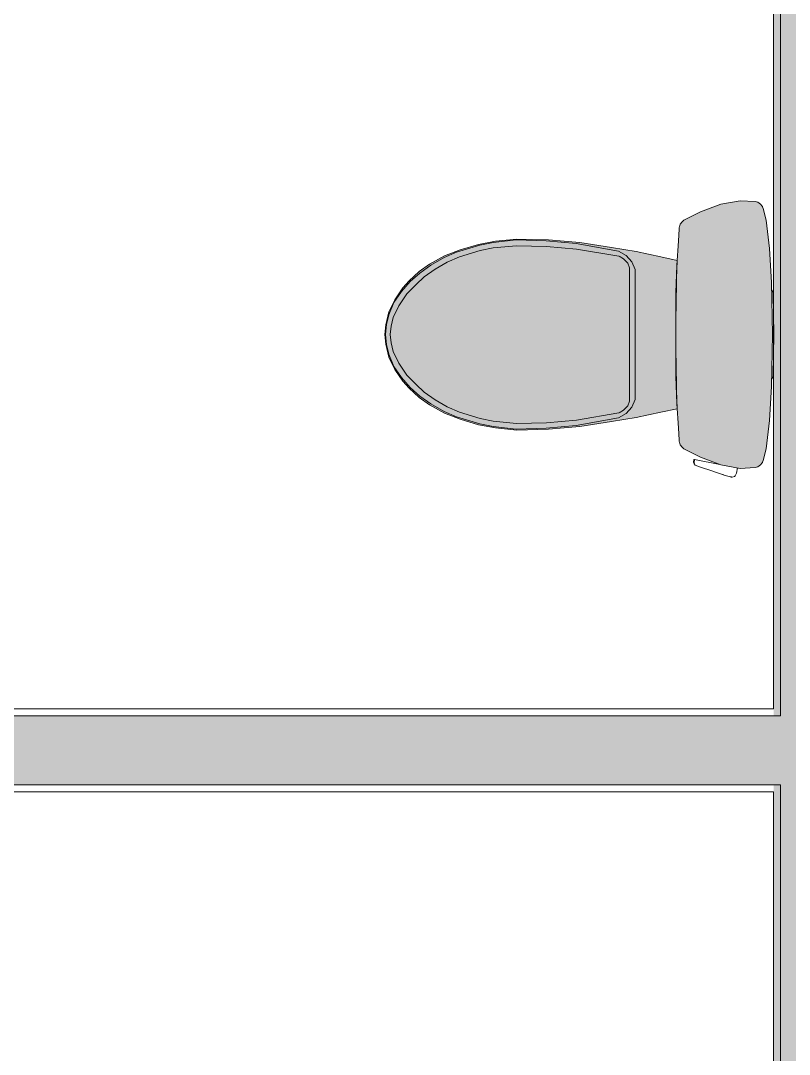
# Model space of a CAD drawing. Header units: inches. Extents: x 99 to 12024, y -5408 to 2559.
# Drawn here: x 9003.6 to 9059.3, y -5153.3 to -5078.5 of the extents above; entities that cross this region are included whole.
import ezdxf

# ---------------------------------------------------------------- set-up
doc = ezdxf.new("R2010")
doc.units = ezdxf.units.IN
doc.header["$LTSCALE"] = 96
doc.header["$MEASUREMENT"] = 0
doc.layers.add('Fixtures_ Interior', color=231, linetype='Continuous', lineweight=0)
doc.layers.add('Walls_  Normal', color=6, linetype='Continuous', lineweight=13)

# ---------------------------------------------------------------- blocks, each defined once
blk = doc.blocks.new('ADA Toilet')
at = {"layer": 'Fixtures_ Interior', "true_color": 0xffffff, "transparency": 33554687}
h = blk.add_hatch(color=7, dxfattribs=at)
h.dxf.hatch_style = 1
h.paths.add_polyline_path([(-2.364054101943969, 6.809740046024321), (-2.347391843795776, 6.857466662883757), (-2.314676544189453, 6.905904446363448), (-2.277592567443847, 6.936384447574614), (-2.273655550003051, 6.939356256246567), (-2.263622489929199, 6.94336945605278), (-2.234234748840331, 6.953656467437742), (-2.016709266662597, 7.008012448906897), (-1.49824442577362, 7.073620650529862), (-0.872820149421692, 7.106208853363992), (0.08153402519226005, 7.124090453267097), (1.035888199806213, 7.106208853363992), (1.661312476158141, 7.073620650529862), (2.179777317047118, 7.008012448906897), (2.397302799224854, 6.953656467437742), (2.42669054031372, 6.94336945605278), (2.436723600387572, 6.939356256246567), (2.440660617828369, 6.936384447574614), (2.477744594573974, 6.905904446363448), (2.510459894180297, 6.857466662883757), (2.527122152328491, 6.809740046024321), (2.539796766281128, 6.531864080905913), (2.474595077514647, 6.176568846702574), (2.334793533325195, 5.805805019378661), (2.182139333724975, 5.497753812789916), (2.151176834106445, 5.463082842826842), (2.105761607170104, 5.431815492630004), (2.061972007751465, 5.415686511039733), (2.057628643989562, 5.41469589805603), (2.047036872863768, 5.41360366821289), (2.016429850578307, 5.41111447906494), (1.803806443214415, 5.399836824417113), (1.349756032943725, 5.366588248252867), (0.8539734315872184, 5.347208011627196), (0.0815340251922601, 5.35147519302368), (-0.6909053812026974, 5.347208011627196), (-1.186687982559204, 5.366588248252867), (-1.640738392829895, 5.399836824417113), (-1.853361800193787, 5.41111447906494), (-1.883968822479247, 5.41360366821289), (-1.894560593605041, 5.41469589805603), (-1.898903957366943, 5.415686511039733), (-1.942693556785584, 5.431815492630004), (-1.988108783721924, 5.463082842826842), (-2.019071283340454, 5.497753812789916), (-2.171725482940674, 5.805805019378661), (-2.311527027130126, 6.176568846702574), (-2.376728715896606, 6.531864080905913)])
h = blk.add_hatch(color=7, dxfattribs=at)
h.dxf.hatch_style = 1
edge = h.paths.add_edge_path()
edge.add_line((-1.281121208795608, 5.373503274082456), (-1.343532938957214, 5.076291650772093))
edge.add_line((-1.343532938957214, 5.076291650772093), (-1.444472635269165, 4.621733156204223))
edge.add_line((-1.444472635269165, 4.621733156204223), (-1.516303764343262, 4.167174903869628))
edge.add_line((-1.516303764343262, 4.167174903869628), (-1.610588585853576, 3.588080163955688))
edge.add_line((-1.610588585853576, 3.588080163955688), (-1.659915395736694, 3.008985424041748))
edge.add_line((-1.659915395736694, 3.008985424041748), (-1.672920173645019, 2.429890926361083))
edge.add_line((-1.672920173645019, 2.429890926361083), (-1.634108952522278, 2.035581661224366))
edge.add_line((-1.634108952522278, 2.035581661224366), (-1.574545969963074, 1.7259808883667))
edge.add_line((-1.574545969963074, 1.7259808883667), (-1.475663803100586, 1.386078186035157))
edge.add_line((-1.475663803100586, 1.386078186035157), (-1.364005405426026, 1.099007045745849))
edge.add_line((-1.364005405426026, 1.099007045745849), (-1.208201809883118, 0.8209789581298835))
edge.add_line((-1.208201809883118, 0.8209789581298835), (-1.073556322097778, 0.6349239387512206))
edge.add_line((-1.073556322097778, 0.6349239387512206), (-0.904671766281128, 0.4473447875976562))
edge.add_line((-0.904671766281128, 0.4473447875976562), (-0.7739633564949037, 0.3346956558227538))
edge.add_line((-0.7739633564949037, 0.3346956558227538), (-0.5585205960273744, 0.1853690147399911))
edge.add_line((-0.5585205960273744, 0.1853690147399911), (-0.3322065877914425, 0.07721621704101651))
edge.add_line((-0.3322065877914425, 0.07721621704101651), (-0.09646917521953643, 0.02047258758544922))
edge.add_line((-0.09646917521953643, 0.02047258758544921), (0.0815340251922601, 0))
edge.add_line((0.0815340251922601, 0), (0.2595372256040576, 0.02047258758544921))
edge.add_line((0.2595372256040576, 0.02047258758544921), (0.4952746381759645, 0.07721621704101651))
edge.add_line((0.4952746381759645, 0.07721621704101651), (0.7215886464118949, 0.1853690147399911))
edge.add_line((0.7215886464118949, 0.1853690147399911), (0.9370314068794251, 0.3346956558227538))
edge.add_line((0.9370314068794251, 0.3346956558227538), (1.067739816665648, 0.4473447875976562))
edge.add_line((1.067739816665648, 0.4473447875976562), (1.2366243724823, 0.6349239387512206))
edge.add_line((1.2366243724823, 0.6349239387512206), (1.371269860267639, 0.8209789581298835))
edge.add_line((1.371269860267639, 0.8209789581298835), (1.527073455810546, 1.099007045745849))
edge.add_line((1.527073455810546, 1.099007045745849), (1.638731853485107, 1.386078186035157))
edge.add_line((1.638731853485107, 1.386078186035157), (1.737614020347594, 1.7259808883667))
edge.add_line((1.737614020347594, 1.7259808883667), (1.797177002906799, 2.035581661224366))
edge.add_line((1.797177002906799, 2.035581661224366), (1.835988224029541, 2.429890926361083))
edge.add_line((1.835988224029541, 2.429890926361083), (1.822983446121216, 3.008985424041748))
edge.add_line((1.822983446121216, 3.008985424041748), (1.773656636238098, 3.588080163955688))
edge.add_line((1.773656636238098, 3.588080163955688), (1.679371814727782, 4.167174903869628))
edge.add_line((1.679371814727782, 4.167174903869628), (1.607540685653686, 4.621733156204223))
edge.add_line((1.607540685653686, 4.621733156204223), (1.506600989341736, 5.076291650772093))
edge.add_line((1.506600989341736, 5.076291650772093), (1.44418925918013, 5.373503274082456))
edge.add_arc((0.08153402519226094, 45.4302420428841), 40.07990955676836, 268.0516562162248, 271.9483437837752, ccw=False)
at = {"layer": 'Fixtures_ Interior', "color": 17, "true_color": 0x804040, "transparency": 33554687}
blk.add_line((-2.216810424804687, 5.69465470600128), (-2.3040928711257, 6.156852001500676), dxfattribs=at)
for points in [[(-2.364054101943969, 6.809740046024321), (-2.347391843795776, 6.857466662883757), (-2.314676544189453, 6.905904446363448), (-2.277592567443847, 6.936384447574614), (-2.273655550003051, 6.939356256246567), (-2.263622489929199, 6.94336945605278), (-2.234234748840331, 6.953656467437742), (-2.016709266662597, 7.008012448906897), (-1.49824442577362, 7.073620650529862), (-0.872820149421692, 7.106208853363992), (0.08153402519226005, 7.124090453267097), (1.035888199806213, 7.106208853363992), (1.661312476158141, 7.073620650529862), (2.179777317047118, 7.008012448906897), (2.397302799224854, 6.953656467437742), (2.42669054031372, 6.94336945605278), (2.436723600387572, 6.939356256246567), (2.440660617828369, 6.936384447574614), (2.477744594573974, 6.905904446363448), (2.510459894180297, 6.857466662883757), (2.527122152328491, 6.809740046024321), (2.539796766281128, 6.531864080905913), (2.474595077514647, 6.176568846702574), (2.334793533325195, 5.805805019378661), (2.182139333724975, 5.497753812789916), (2.151176834106445, 5.463082842826842), (2.105761607170104, 5.431815492630004), (2.061972007751465, 5.415686511039733), (2.057628643989562, 5.41469589805603), (2.047036872863768, 5.41360366821289), (2.016429850578307, 5.41111447906494), (1.803806443214415, 5.399836824417113), (1.349756032943725, 5.366588248252867), (0.8539734315872184, 5.347208011627196), (0.0815340251922601, 5.35147519302368), (-0.6909053812026974, 5.347208011627196), (-1.186687982559204, 5.366588248252867), (-1.640738392829895, 5.399836824417113), (-1.853361800193787, 5.41111447906494), (-1.883968822479247, 5.41360366821289), (-1.894560593605041, 5.41469589805603), (-1.898903957366943, 5.415686511039733), (-1.942693556785584, 5.431815492630004), (-1.988108783721924, 5.463082842826842), (-2.019071283340454, 5.497753812789916), (-2.171725482940674, 5.805805019378661), (-2.311527027130126, 6.176568846702574), (-2.376728715896606, 6.531864080905913)], [(-0.7060183758735653, 0.308559169769287), (-0.8906255669593811, 0.4712207527160653), (-1.04830883216858, 0.6463791503906258), (-1.192682408332824, 0.8459217185974119), (-1.333169714927674, 1.091336486816406), (-1.43040094089508, 1.317396331787109), (-1.560576013565063, 1.749882045745849), (-1.609572538375855, 1.991588706970215), (-1.655749831199646, 2.418867374420167), (-1.641678136825562, 2.969285327911376), (-1.588795342445373, 3.519678089141845), (-1.450314575195312, 4.295952896118163), (-1.36718035697937, 4.438395994186401), (-1.25138182926178, 4.543424951553344), (-1.113027992248535, 4.602327606201171), (1.276096042633057, 4.602327606201171), (1.414449879646299, 4.543424951553344), (1.53024840736389, 4.438395994186401), (1.613382625579834, 4.295952896118163), (1.751863392829895, 3.519678089141845), (1.804746187210082, 2.969285327911376), (1.818817881584167, 2.418867374420167), (1.772640588760375, 1.991588706970215), (1.723644063949584, 1.749882045745849), (1.593468991279601, 1.317396331787109), (1.496237765312194, 1.091336486816406), (1.355750458717345, 0.8459217185974119), (1.2113768825531, 0.6463791503906258), (1.053693617343902, 0.4712207527160653), (0.8690864262580863, 0.308559169769287), (0.6688074083328239, 0.1695448837280273), (0.4452620356082918, 0.07655588912963866), (0.2633980304002755, 0.03566158294677733), (0.0815340251922601, 0.01775473022460937), (-0.1003299800157544, 0.03566158294677733), (-0.2821939852237707, 0.07655588912963866), (-0.5057393579483037, 0.1695448837280273)]]:
    blk.add_lwpolyline(points, close=True, dxfattribs=at)
for points in [[(0.9012120554687529, 7.108732261333059), (0.8577072153091422, 7.137095253884793), (0.8378698239326469, 7.137400051474572), (0.08153402519226005, 7.14811885124445), (-0.6748017735481259, 7.137400051474572), (-0.6946391649246216, 7.137095253884793), (-0.7381440050842311, 7.108732261333059)], [(-2.367994570386471, 6.484270217414072), (-2.467178136825561, 6.465519232749938), (-2.513710906982421, 6.442405272960661), (-2.529636775970459, 6.426327039241789), (-2.539796766281127, 6.383909025192259), (-2.537637741088867, 6.374866638660431), (-2.520035617828368, 6.307912271022795), (-2.499715637207031, 6.239789430618285), (-2.47672866821289, 6.169101279258727), (-2.496565877914429, 6.229731057167052)], [(-2.53724591597569, 6.373376227402139), (-2.535275482177733, 6.365240046024321), (-2.532951719574078, 6.357042106777784)], [(-2.410231273651123, 5.977077268600462), (-2.451887403488159, 6.096685883522032), (-2.47672866821289, 6.169101279258727)], [(-2.29311196899414, 5.692673480033873), (-2.266619884490966, 5.685231225967406), (-2.216810424804687, 5.69465470600128), (-2.214371862411499, 5.681700675964356), (-2.264130695343017, 5.672302630424499), (-2.291816505432128, 5.683707215309142), (-2.315616409301757, 5.704916313171386), (-2.35498634147644, 5.803290395736693), (-2.422686128937075, 6.012839303999078)]]:
    blk.add_lwpolyline(points, dxfattribs=at)
blk.add_lwpolyline([(-1.281121208795608, 5.373503274082456), (-1.343532938957214, 5.076291650772093), (-1.444472635269165, 4.621733156204223), (-1.516303764343262, 4.167174903869628), (-1.610588585853576, 3.588080163955688), (-1.659915395736694, 3.008985424041748), (-1.672920173645019, 2.429890926361083), (-1.634108952522278, 2.035581661224366), (-1.574545969963074, 1.7259808883667), (-1.475663803100586, 1.386078186035157), (-1.364005405426026, 1.099007045745849), (-1.208201809883118, 0.8209789581298835), (-1.073556322097778, 0.6349239387512206), (-0.904671766281128, 0.4473447875976562), (-0.7739633564949037, 0.3346956558227538), (-0.5585205960273744, 0.1853690147399911), (-0.3322065877914425, 0.07721621704101651), (-0.09646917521953643, 0.02047258758544921), (0.0815340251922601, 0), (0.2595372256040576, 0.02047258758544921), (0.4952746381759645, 0.07721621704101651), (0.7215886464118949, 0.1853690147399911), (0.9370314068794251, 0.3346956558227538), (1.067739816665648, 0.4473447875976562), (1.2366243724823, 0.6349239387512206), (1.371269860267639, 0.8209789581298835), (1.527073455810546, 1.099007045745849), (1.638731853485107, 1.386078186035157), (1.737614020347594, 1.7259808883667), (1.797177002906799, 2.035581661224366), (1.835988224029541, 2.429890926361083), (1.822983446121216, 3.008985424041748), (1.773656636238098, 3.588080163955688), (1.679371814727782, 4.167174903869628), (1.607540685653686, 4.621733156204223), (1.506600989341736, 5.076291650772093), (1.44418925918013, 5.373503274082456, -0.01700414557459191)], format="xyb", close=True, dxfattribs=at)
at = {"layer": 'Fixtures_ Interior', "transparency": 33554687}
for points in [[(1.518920004844664, 4.306519353866577), (1.473809628486632, 4.389729633331298), (1.389430815696716, 4.466336149215699), (1.308328571319579, 4.497882915496826), (0.08153402519226005, 4.498517808914183), (-1.145260520935058, 4.497882915496826), (-1.226362765312195, 4.466336149215699), (-1.310716143608094, 4.389729633331298), (-1.355851954460144, 4.306519353866577)], [(1.519427968025207, 4.303852365493774), (1.652549445152282, 3.526002557754516), (1.701419039726257, 2.974035037994384), (1.713280839920042, 2.422042568206788), (1.672513827323913, 1.993239768981934), (1.624177630424499, 1.751863513946534), (1.506347007751465, 1.371777702331544), (1.408226785659789, 1.146175193786622), (1.282928595542907, 0.9274303092956551), (1.13858045387268, 0.7280655403137215), (1.002639623641967, 0.5771387062072761), (0.8261096405982972, 0.4042408294677742), (0.6076696066856376, 0.2574038619995126), (0.3922776243686678, 0.1534668922424316), (0.2369058247804644, 0.116636775970459), (0.0815340251922601, 0.1010156364440927), (-0.07383777439594329, 0.116636775970459), (-0.2292095739841467, 0.1534668922424316), (-0.4446015563011175, 0.2574038619995126), (-0.6630415902137753, 0.4042408294677742), (-0.8395715732574468, 0.5771387062072761), (-0.9755124034881592, 0.7280655403137215), (-1.119860545158386, 0.9274303092956551), (-1.245158735275269, 1.146175193786622), (-1.343278957366943, 1.371777702331544), (-1.461109580039978, 1.751863513946534), (-1.509445776939392, 1.993239768981934), (-1.550212789535522, 2.422042568206788), (-1.538350989341736, 2.974035037994384), (-1.48950682926178, 3.526002557754516), (-1.356359917640686, 4.303852365493774)]]:
    blk.add_lwpolyline(points, dxfattribs=at)

msp = doc.modelspace()

# ---------------------------------------------------------------- linework, layer by layer
at = {"layer": 'Walls_  Normal', "transparency": 33554687}
for p, q in [((9058.616091190328, -5128.818025290182), (9058.616091190328, -5031.818025290182)), ((9058.116091190328, -5128.318025290182), (9058.116091190328, -5032.318025290182)), ((9058.116091190328, -5128.318025290182), (8977.116091190328, -5128.318025290182)), ((9058.616091190328, -5128.818025290182), (8976.616091190328, -5128.818025290182)), ((9058.616091190328, -5133.818025290182), (8976.616091190328, -5133.818025290182)), ((9058.116091190328, -5134.318025290182), (8977.116091190328, -5134.318025290182)), ((9058.116091190326, -5296.818025290181), (9058.116091190328, -5134.318025290182)), ((9058.616091190326, -5297.318025290181), (9058.616091190328, -5133.818025290182))]:
    msp.add_line(p, q, dxfattribs=at)
at = {"layer": 'Walls_  Normal', "color": 236, "true_color": 0x7a003d, "transparency": 33554687}
for points in [[(9058.116091190328, -5128.818025290181), (9058.116091190328, -5031.818025290182), (9058.616091190328, -5128.818025290182), (9058.616091190328, -5031.818025290182)], [(9058.116091190326, -5297.31802529018), (9058.116091190328, -5133.818025290181), (9058.616091190326, -5297.318025290181), (9058.616091190328, -5133.818025290182)]]:
    msp.add_solid(points, dxfattribs=at)
at = {"layer": 'Walls_  Normal', "color": 252, "true_color": 0x949494, "transparency": 33554687}
for points in [[(9058.616091190326, -5400.818025290181), (9058.616091190328, -5031.818025290182), (9062.116091190326, -5400.818025290181), (9062.116091190328, -5031.818025290182)], [(9058.616091190328, -5133.818025290182), (8976.616091190328, -5133.818025290182), (9058.616091190328, -5128.818025290182), (8976.616091190328, -5128.818025290182)]]:
    msp.add_solid(points, dxfattribs=at)

# ---------------------------------------------------------------- block references
at = {"layer": 'Fixtures_ Interior', "transparency": 33554687, "xscale": -3.938678414096916, "yscale": 3.938678414096916, "zscale": 3.938678414096916, "rotation": 269.9999999999999}
msp.add_blockref('ADA Toilet', (9029.973890988575, -5101.55762757003), dxfattribs=at)

doc.saveas('drawing.dxf')
